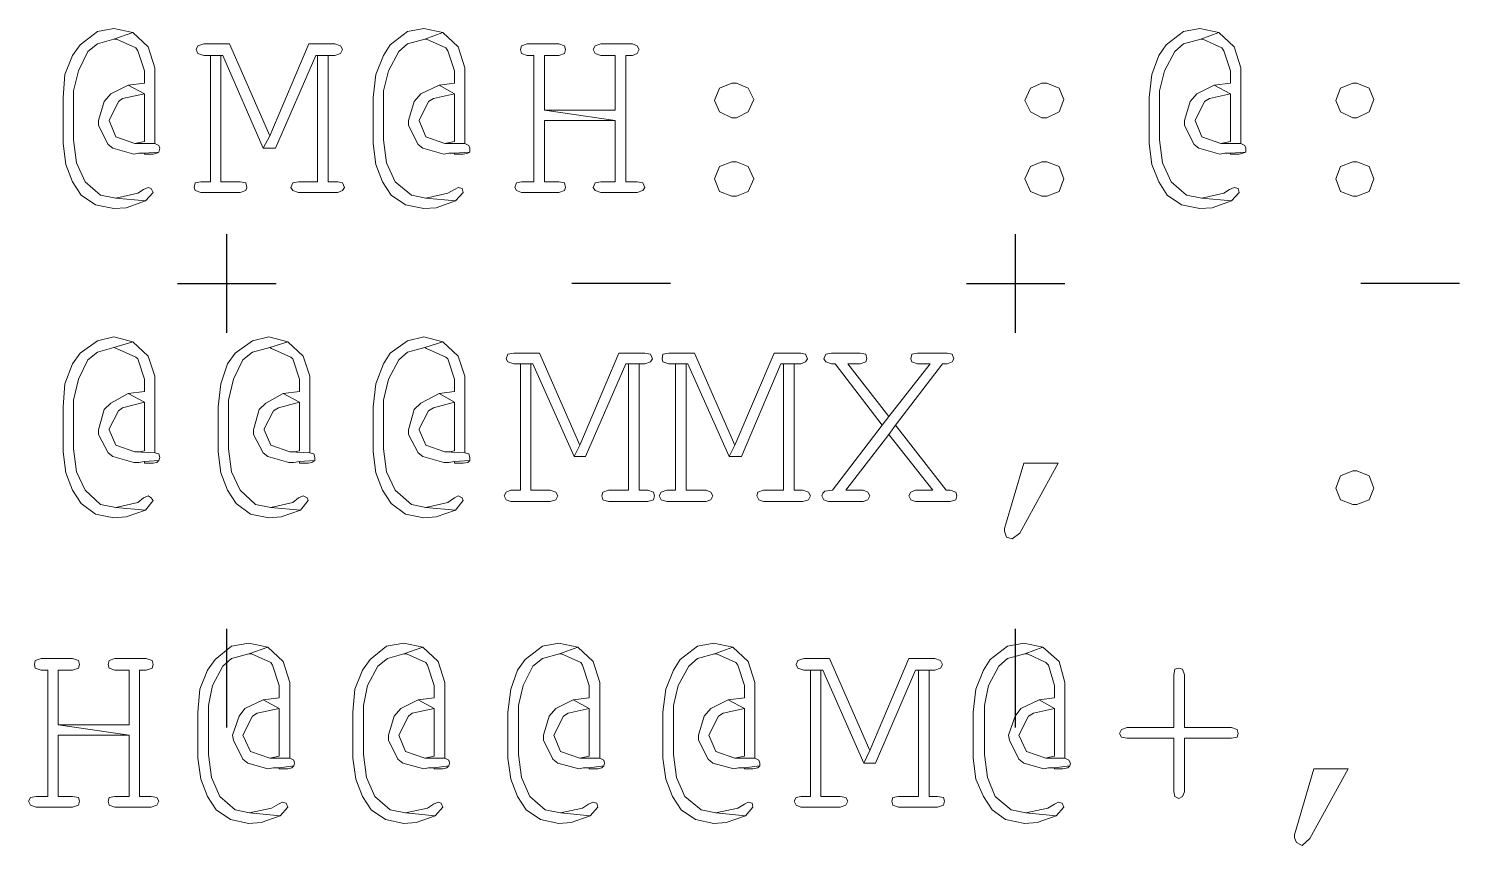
# Model space of a CAD drawing. Header units: inches. Extents: x -51 to 152, y -16 to 48.
# Drawn here: x -47.513 to -45.699, y -7.621 to -6.586 of the extents above; entities that cross this region are included whole.
import ezdxf

# ---------------------------------------------------------------- set-up
doc = ezdxf.new("R2010")
doc.units = ezdxf.units.IN
doc.header["$MEASUREMENT"] = 0

# ---------------------------------------------------------------- blocks, each defined once
blk = doc.blocks.new('PlusMinus')
at = {"color": 0}
for p, q in [((0, -0.0625), (0, 0.0625)), ((-0.0625, 0), (0.0625, 0)), ((0.5625, 0), (0.4375, 0)), ((0, -0.5625), (0, -0.4375))]:
    blk.add_line(p, q, dxfattribs=at)
blk = doc.blocks.new('logogog')
at = {"color": 1, "lineweight": 0}
for points in [[(-3.3887, 0.1905), (-3.4093, 0.1868), (-3.4311, 0.1698), (-3.4408, 0.1565), (-3.4505, 0.1322), (-3.4529, 0.1031), (-3.4529, 0.0497), (-3.4529, 0.0449), (-3.4493, 0.0182), (-3.4408, -0.0036), (-3.4299, -0.0206), (-3.4117, -0.0328), (-3.3887, -0.0376), (-3.3729, -0.0364), (-3.3486, -0.0279), (-3.3862, -0.0243), (-3.4056, -0.0206), (-3.425, -0.0036), (-3.436, 0.0206), (-3.4396, 0.0497), (-3.4396, 0.1019), (-3.4396, 0.1116), (-3.4335, 0.1371), (-3.4214, 0.1613), (-3.4093, 0.171), (-3.3887, 0.1771), (-3.3644, 0.1856)], [(-3.3644, 0.1856), (-3.3887, 0.1771), (-3.385, 0.1771), (-3.3608, 0.1662), (-3.3583, 0.1625), (-3.3498, 0.1371), (-3.3498, 0.1213), (-3.3705, 0.1189), (-3.3498, 0.108), (-3.3498, 0.0473), (-3.3559, 0.0461), (-3.362, 0.0449), (-3.3365, 0.0449), (-3.3365, 0.1371), (-3.3365, 0.1407), (-3.345, 0.1674)], [(-2.9956, 0.1905), (-3.0162, 0.1868), (-3.0381, 0.1698), (-3.0466, 0.1565), (-3.0563, 0.1322), (-3.0599, 0.1031), (-3.0599, 0.0497), (-3.0599, 0.0449), (-3.0563, 0.0182), (-3.0478, -0.0036), (-3.0369, -0.0206), (-3.0187, -0.0328), (-2.9956, -0.0376), (-2.9799, -0.0364), (-2.9556, -0.0279), (-2.9932, -0.0243), (-3.0114, -0.0206), (-3.032, -0.0036), (-3.0429, 0.0206), (-3.0466, 0.0497), (-3.0466, 0.1019), (-3.0466, 0.1116), (-3.0405, 0.1371), (-3.0272, 0.1613), (-3.0162, 0.171), (-2.9944, 0.1771), (-2.9714, 0.1856)], [(-2.9714, 0.1856), (-2.9944, 0.1771), (-2.992, 0.1771), (-2.9677, 0.1662), (-2.9653, 0.1625), (-2.9568, 0.1371), (-2.9568, 0.1213), (-2.9762, 0.1189), (-2.9568, 0.108), (-2.9568, 0.0473), (-2.9629, 0.0461), (-2.9689, 0.0449), (-2.9435, 0.0449), (-2.9435, 0.1371), (-2.9435, 0.1407), (-2.952, 0.1674)], [(-2.0118, 0.1905), (-2.0325, 0.1868), (-2.0543, 0.1698), (-2.064, 0.1565), (-2.0725, 0.1322), (-2.0761, 0.1031), (-2.0761, 0.0497), (-2.0761, 0.0449), (-2.0725, 0.0182), (-2.064, -0.0036), (-2.0531, -0.0206), (-2.0349, -0.0328), (-2.0118, -0.0376), (-1.9961, -0.0364), (-1.9718, -0.0279), (-2.0094, -0.0243), (-2.0288, -0.0206), (-2.0482, -0.0036), (-2.0591, 0.0206), (-2.0628, 0.0497), (-2.0628, 0.1019), (-2.0628, 0.1116), (-2.0567, 0.1371), (-2.0434, 0.1613), (-2.0325, 0.171), (-2.0106, 0.1771), (-1.9876, 0.1856)], [(-1.9876, 0.1856), (-2.0106, 0.1771), (-2.0082, 0.1771), (-1.9839, 0.1662), (-1.9815, 0.1625), (-1.973, 0.1371), (-1.973, 0.1213), (-1.9936, 0.1189), (-1.973, 0.108), (-1.973, 0.0473), (-1.9791, 0.0461), (-1.9851, 0.0449), (-1.9597, 0.0449), (-1.9597, 0.1371), (-1.9597, 0.1407), (-1.9682, 0.1674)], [(-3.2419, 0.171), (-3.2746, 0.171), (-3.2819, 0.1686), (-3.2843, 0.1638), (-3.2819, 0.1589), (-3.2746, 0.1565), (-3.2661, 0.1565), (-3.2504, 0.1565), (-3.1994, 0.0388), (-3.1909, 0.0546)], [(-3.1084, 0.171), (-3.1412, 0.171), (-3.1909, 0.0546), (-3.1994, 0.0388), (-3.1836, 0.0388), (-3.1327, 0.1565), (-3.1303, 0.1565), (-3.1169, 0.1565), (-3.1084, 0.1565), (-3.1012, 0.1589), (-3.0987, 0.1638), (-3.1012, 0.1686)], [(-2.8246, 0.171), (-2.8646, 0.171), (-2.8719, 0.1686), (-2.8731, 0.1638), (-2.8719, 0.1589), (-2.8646, 0.1565), (-2.8561, 0.1565), (-2.8561, -0.0036), (-2.8719, -0.0036), (-2.878, -0.0049), (-2.8804, -0.0109), (-2.878, -0.0146), (-2.8719, -0.017), (-2.8246, -0.017), (-2.8173, -0.0146), (-2.8161, -0.0109), (-2.8173, -0.0049), (-2.8246, -0.0036), (-2.8428, -0.0036), (-2.8428, 0.074), (-2.753, 0.074), (-2.8428, 0.0873), (-2.8428, 0.1565), (-2.8246, 0.1565), (-2.8173, 0.1589), (-2.8161, 0.1638), (-2.8173, 0.1686)], [(-2.7312, 0.171), (-2.7712, 0.171), (-2.7785, 0.1686), (-2.7809, 0.1638), (-2.7785, 0.1589), (-2.7712, 0.1565), (-2.753, 0.1565), (-2.753, 0.0873), (-2.8428, 0.0873), (-2.753, 0.074), (-2.753, -0.0036), (-2.7712, -0.0036), (-2.7785, -0.0049), (-2.7809, -0.0109), (-2.7785, -0.0146), (-2.7712, -0.017), (-2.7251, -0.017), (-2.7178, -0.0146), (-2.7154, -0.0109), (-2.7178, -0.0049), (-2.7251, -0.0036), (-2.7397, -0.0036), (-2.7397, 0.1565), (-2.7312, 0.1565), (-2.7251, 0.1589), (-2.7227, 0.1638), (-2.7251, 0.1686)], [(-3.2661, 0.1565), (-3.2661, -0.0036), (-3.2783, -0.0036), (-3.2855, -0.0049), (-3.2868, -0.0109), (-3.2855, -0.0146), (-3.2783, -0.017), (-3.2285, -0.017), (-3.2213, -0.0146), (-3.22, -0.0109), (-3.2213, -0.0049), (-3.2285, -0.0036), (-3.2528, -0.0036), (-3.2528, 0.1565), (-3.2504, 0.1565)], [(-3.1169, 0.1565), (-3.1303, 0.1565), (-3.1303, -0.0036), (-3.1545, -0.0036), (-3.1618, -0.0049), (-3.1642, -0.0109), (-3.1618, -0.0146), (-3.1545, -0.017), (-3.1048, -0.017), (-3.0987, -0.0146), (-3.0963, -0.0109), (-3.0987, -0.0049), (-3.1048, -0.0036), (-3.1169, -0.0036)], [(-3.3705, 0.1189), (-3.3923, 0.108), (-3.4008, 0.0983), (-3.4081, 0.074), (-3.4081, 0.0679), (-3.3959, 0.0437), (-3.3899, 0.0388), (-3.3632, 0.0315), (-3.3571, 0.0328), (-3.3498, 0.0328), (-3.3316, 0.034), (-3.3304, 0.0388), (-3.3316, 0.0425), (-3.3365, 0.0449), (-3.362, 0.0449), (-3.3862, 0.0534), (-3.3947, 0.074), (-3.3947, 0.074), (-3.3826, 0.0983), (-3.3777, 0.1019), (-3.3498, 0.108)], [(-2.9762, 0.1189), (-2.9993, 0.108), (-3.0078, 0.0983), (-3.015, 0.074), (-3.015, 0.0679), (-3.0029, 0.0437), (-2.9968, 0.0388), (-2.9702, 0.0315), (-2.9641, 0.0328), (-2.9568, 0.0328), (-2.9374, 0.034), (-2.9374, 0.0388), (-2.9386, 0.0425), (-2.9435, 0.0449), (-2.9689, 0.0449), (-2.9932, 0.0534), (-3.0017, 0.074), (-3.0017, 0.074), (-2.9896, 0.0983), (-2.9835, 0.1019), (-2.9568, 0.108)], [(-2.599, 0.1213), (-2.605, 0.1213), (-2.6208, 0.1152), (-2.6269, 0.0995), (-2.6208, 0.0849), (-2.605, 0.0776), (-2.599, 0.0776), (-2.5844, 0.0849), (-2.5771, 0.1007), (-2.5844, 0.1152)], [(-2.2059, 0.1213), (-2.212, 0.1213), (-2.2265, 0.1152), (-2.2338, 0.0995), (-2.2265, 0.0849), (-2.212, 0.0776), (-2.2059, 0.0776), (-2.1902, 0.0849), (-2.1841, 0.1007), (-2.1902, 0.1152)], [(-1.9936, 0.1189), (-2.0155, 0.108), (-2.024, 0.0983), (-2.0312, 0.074), (-2.0312, 0.0679), (-2.0191, 0.0437), (-2.013, 0.0388), (-1.9864, 0.0315), (-1.9803, 0.0328), (-1.973, 0.0328), (-1.9536, 0.034), (-1.9536, 0.0388), (-1.9548, 0.0425), (-1.9597, 0.0449), (-1.9851, 0.0449), (-2.0094, 0.0534), (-2.0179, 0.074), (-2.0179, 0.074), (-2.0058, 0.0983), (-1.9997, 0.1019), (-1.973, 0.108)], [(-1.8129, 0.1213), (-1.8177, 0.1213), (-1.8335, 0.1152), (-1.8396, 0.0995), (-1.8335, 0.0849), (-1.8177, 0.0776), (-1.8129, 0.0776), (-1.7971, 0.0849), (-1.7911, 0.1007), (-1.7971, 0.1152)], [(-3.3316, 0.034), (-3.3498, 0.0328), (-3.3498, 0.0315), (-3.3389, 0.0315), (-3.3341, 0.0328)], [(-2.9374, 0.034), (-2.9568, 0.0328), (-2.9568, 0.0315), (-2.9459, 0.0315), (-2.9398, 0.0328)], [(-2.599, 0.0218), (-2.605, 0.0218), (-2.6208, 0.0158), (-2.6269, 0), (-2.6208, -0.0158), (-2.605, -0.0218), (-2.599, -0.0218), (-2.5844, -0.0158), (-2.5771, 0), (-2.5844, 0.0158)], [(-2.2059, 0.0218), (-2.212, 0.0218), (-2.2265, 0.0158), (-2.2338, 0), (-2.2265, -0.0158), (-2.212, -0.0218), (-2.2059, -0.0218), (-2.1902, -0.0158), (-2.1841, 0), (-2.1902, 0.0158)], [(-1.9536, 0.034), (-1.973, 0.0328), (-1.973, 0.0315), (-1.9621, 0.0315), (-1.9572, 0.0328)], [(-1.8129, 0.0218), (-1.8177, 0.0218), (-1.8335, 0.0158), (-1.8396, 0), (-1.8335, -0.0158), (-1.8177, -0.0218), (-1.8129, -0.0218), (-1.7971, -0.0158), (-1.7911, 0), (-1.7971, 0.0158)], [(-3.345, -0.0109), (-3.3511, -0.0133), (-3.3583, -0.0182), (-3.3862, -0.0243), (-3.3486, -0.0279), (-3.3389, -0.017), (-3.3413, -0.0121)], [(-2.952, -0.0109), (-2.9568, -0.0133), (-2.9653, -0.0182), (-2.9932, -0.0243), (-2.9556, -0.0279), (-2.9459, -0.017), (-2.9471, -0.0121)], [(-1.9682, -0.0109), (-1.9742, -0.0133), (-1.9815, -0.0182), (-2.0094, -0.0243), (-1.9718, -0.0279), (-1.9621, -0.017), (-1.9633, -0.0121)], [(-3.3887, -0.2002), (-3.4093, -0.205), (-3.4311, -0.2208), (-3.4408, -0.2341), (-3.4505, -0.2596), (-3.4529, -0.2887), (-3.4529, -0.3421), (-3.4529, -0.3457), (-3.4493, -0.3724), (-3.4408, -0.3942), (-3.4299, -0.4112), (-3.4117, -0.4246), (-3.3887, -0.4294), (-3.3729, -0.4282), (-3.3486, -0.4197), (-3.3862, -0.4161), (-3.4056, -0.4124), (-3.425, -0.3942), (-3.436, -0.3712), (-3.4396, -0.3421), (-3.4396, -0.2887), (-3.4396, -0.2802), (-3.4335, -0.2535), (-3.4214, -0.2293), (-3.4093, -0.2196), (-3.3887, -0.2135), (-3.3644, -0.2062)], [(-3.3644, -0.2062), (-3.3887, -0.2135), (-3.385, -0.2147), (-3.3608, -0.2256), (-3.3583, -0.2281), (-3.3498, -0.2535), (-3.3498, -0.2693), (-3.3705, -0.2717), (-3.3498, -0.2826), (-3.3498, -0.3445), (-3.3559, -0.3457), (-3.362, -0.3457), (-3.3365, -0.3469), (-3.3365, -0.2535), (-3.3365, -0.2499), (-3.345, -0.2244)], [(-3.1921, -0.2002), (-3.2128, -0.205), (-3.2346, -0.2208), (-3.2443, -0.2341), (-3.2528, -0.2596), (-3.2564, -0.2887), (-3.2564, -0.3421), (-3.2564, -0.3457), (-3.2528, -0.3724), (-3.2443, -0.3942), (-3.2334, -0.4112), (-3.2152, -0.4246), (-3.1921, -0.4294), (-3.1764, -0.4282), (-3.1521, -0.4197), (-3.1897, -0.4161), (-3.2091, -0.4124), (-3.2285, -0.3942), (-3.2394, -0.3712), (-3.2431, -0.3421), (-3.2431, -0.2887), (-3.2431, -0.2802), (-3.237, -0.2535), (-3.2249, -0.2293), (-3.2128, -0.2196), (-3.1909, -0.2135), (-3.1679, -0.2062)], [(-3.1679, -0.2062), (-3.1909, -0.2135), (-3.1885, -0.2147), (-3.1642, -0.2256), (-3.1618, -0.2281), (-3.1533, -0.2535), (-3.1533, -0.2693), (-3.1739, -0.2717), (-3.1533, -0.2826), (-3.1533, -0.3445), (-3.1594, -0.3457), (-3.1655, -0.3457), (-3.14, -0.3469), (-3.14, -0.2535), (-3.14, -0.2499), (-3.1485, -0.2244)], [(-2.9956, -0.2002), (-3.0162, -0.205), (-3.0381, -0.2208), (-3.0466, -0.2341), (-3.0563, -0.2596), (-3.0599, -0.2887), (-3.0599, -0.3421), (-3.0599, -0.3457), (-3.0563, -0.3724), (-3.0478, -0.3942), (-3.0369, -0.4112), (-3.0187, -0.4246), (-2.9956, -0.4294), (-2.9799, -0.4282), (-2.9556, -0.4197), (-2.9932, -0.4161), (-3.0114, -0.4124), (-3.032, -0.3942), (-3.0429, -0.3712), (-3.0466, -0.3421), (-3.0466, -0.2887), (-3.0466, -0.2802), (-3.0405, -0.2535), (-3.0272, -0.2293), (-3.0162, -0.2196), (-2.9944, -0.2135), (-2.9714, -0.2062)], [(-2.9714, -0.2062), (-2.9944, -0.2135), (-2.992, -0.2147), (-2.9677, -0.2256), (-2.9653, -0.2281), (-2.9568, -0.2535), (-2.9568, -0.2693), (-2.9762, -0.2717), (-2.9568, -0.2826), (-2.9568, -0.3445), (-2.9629, -0.3457), (-2.9689, -0.3457), (-2.9435, -0.3469), (-2.9435, -0.2535), (-2.9435, -0.2499), (-2.952, -0.2244)], [(-2.8731, -0.2341), (-2.8731, -0.3942), (-2.8852, -0.3942), (-2.8913, -0.3967), (-2.8937, -0.4015), (-2.8913, -0.4064), (-2.8852, -0.4088), (-2.8355, -0.4088), (-2.8282, -0.4064), (-2.8258, -0.4015), (-2.8282, -0.3967), (-2.8355, -0.3942), (-2.8598, -0.3942), (-2.8598, -0.2341), (-2.8573, -0.2341)], [(-2.8488, -0.2208), (-2.8816, -0.2208), (-2.8889, -0.222), (-2.8913, -0.2281), (-2.8889, -0.2317), (-2.8816, -0.2341), (-2.8731, -0.2341), (-2.8573, -0.2341), (-2.8052, -0.3518), (-2.7979, -0.3372)], [(-2.7154, -0.2208), (-2.7482, -0.2208), (-2.7979, -0.3372), (-2.8052, -0.3518), (-2.7906, -0.3518), (-2.7397, -0.2341), (-2.736, -0.2341), (-2.7227, -0.2341), (-2.7154, -0.2341), (-2.7081, -0.2317), (-2.7057, -0.2281), (-2.7081, -0.222)], [(-2.7227, -0.2341), (-2.736, -0.2341), (-2.736, -0.3942), (-2.7615, -0.3942), (-2.7688, -0.3967), (-2.77, -0.4015), (-2.7688, -0.4064), (-2.7615, -0.4088), (-2.7118, -0.4088), (-2.7045, -0.4064), (-2.7033, -0.4015), (-2.7045, -0.3967), (-2.7118, -0.3942), (-2.7227, -0.3942)], [(-2.6766, -0.2341), (-2.6766, -0.3942), (-2.6875, -0.3942), (-2.6948, -0.3967), (-2.6972, -0.4015), (-2.6948, -0.4064), (-2.6875, -0.4088), (-2.6378, -0.4088), (-2.6317, -0.4064), (-2.6293, -0.4015), (-2.6317, -0.3967), (-2.6378, -0.3942), (-2.6632, -0.3942), (-2.6632, -0.2341), (-2.6608, -0.2341)], [(-2.6523, -0.2208), (-2.6851, -0.2208), (-2.6924, -0.222), (-2.6936, -0.2281), (-2.6924, -0.2317), (-2.6851, -0.2341), (-2.6766, -0.2341), (-2.6608, -0.2341), (-2.6087, -0.3518), (-2.6014, -0.3372)], [(-2.5177, -0.2208), (-2.5516, -0.2208), (-2.6014, -0.3372), (-2.6087, -0.3518), (-2.5929, -0.3518), (-2.5432, -0.2341), (-2.5395, -0.2341), (-2.5262, -0.2341), (-2.5177, -0.2341), (-2.5116, -0.2317), (-2.5092, -0.2281), (-2.5116, -0.222)], [(-2.5262, -0.2341), (-2.5395, -0.2341), (-2.5395, -0.3942), (-2.565, -0.3942), (-2.5723, -0.3967), (-2.5735, -0.4015), (-2.5711, -0.4064), (-2.565, -0.4088), (-2.5153, -0.4088), (-2.508, -0.4064), (-2.5055, -0.4015), (-2.508, -0.3967), (-2.5153, -0.3942), (-2.5262, -0.3942)], [(-2.3321, -0.2208), (-2.3697, -0.2208), (-2.377, -0.222), (-2.3782, -0.2281), (-2.377, -0.2317), (-2.3697, -0.2341), (-2.3539, -0.2341), (-2.4061, -0.3008), (-2.4146, -0.3118), (-2.4776, -0.3942), (-2.4874, -0.3955), (-2.4898, -0.3979), (-2.491, -0.4015), (-2.4886, -0.4064), (-2.4825, -0.4088), (-2.4388, -0.4088), (-2.4328, -0.4064), (-2.4303, -0.4015), (-2.4328, -0.3967), (-2.4388, -0.3942), (-2.4607, -0.3942), (-2.4061, -0.3239), (-2.3976, -0.3118), (-2.3381, -0.2341), (-2.3321, -0.2341), (-2.326, -0.2317), (-2.3236, -0.2281), (-2.326, -0.222)], [(-2.4425, -0.2208), (-2.4789, -0.2208), (-2.4861, -0.222), (-2.4886, -0.2281), (-2.4861, -0.2317), (-2.4789, -0.2341), (-2.474, -0.2341), (-2.4146, -0.3118), (-2.4061, -0.3008), (-2.4582, -0.2341), (-2.4425, -0.2341), (-2.4352, -0.2317), (-2.434, -0.2281), (-2.4352, -0.222)], [(-3.3705, -0.2717), (-3.3923, -0.2839), (-3.4008, -0.2923), (-3.4081, -0.3178), (-3.4081, -0.3239), (-3.3959, -0.3469), (-3.3899, -0.3518), (-3.3632, -0.3591), (-3.3571, -0.3591), (-3.3498, -0.3579), (-3.3316, -0.3566), (-3.3304, -0.353), (-3.3316, -0.3481), (-3.3365, -0.3469), (-3.362, -0.3457), (-3.3862, -0.3372), (-3.3947, -0.3178), (-3.3947, -0.3166), (-3.3826, -0.2936), (-3.3777, -0.2899), (-3.3498, -0.2826)], [(-3.1739, -0.2717), (-3.1958, -0.2839), (-3.2043, -0.2923), (-3.2115, -0.3178), (-3.2115, -0.3239), (-3.1994, -0.3469), (-3.1934, -0.3518), (-3.1667, -0.3591), (-3.1606, -0.3591), (-3.1533, -0.3579), (-3.1339, -0.3566), (-3.1339, -0.353), (-3.1351, -0.3481), (-3.14, -0.3469), (-3.1655, -0.3457), (-3.1897, -0.3372), (-3.1982, -0.3178), (-3.1982, -0.3166), (-3.1861, -0.2936), (-3.18, -0.2899), (-3.1533, -0.2826)], [(-2.9762, -0.2717), (-2.9993, -0.2839), (-3.0078, -0.2923), (-3.015, -0.3178), (-3.015, -0.3239), (-3.0029, -0.3469), (-2.9968, -0.3518), (-2.9702, -0.3591), (-2.9641, -0.3591), (-2.9568, -0.3579), (-2.9374, -0.3566), (-2.9374, -0.353), (-2.9386, -0.3481), (-2.9435, -0.3469), (-2.9689, -0.3457), (-2.9932, -0.3372), (-3.0017, -0.3178), (-3.0017, -0.3166), (-2.9896, -0.2936), (-2.9835, -0.2899), (-2.9568, -0.2826)], [(-2.3976, -0.3118), (-2.4061, -0.3239), (-2.3503, -0.3942), (-2.3721, -0.3942), (-2.3782, -0.3967), (-2.3806, -0.4015), (-2.3782, -0.4064), (-2.3721, -0.4088), (-2.3284, -0.4088), (-2.3212, -0.4064), (-2.32, -0.4015), (-2.3212, -0.3967), (-2.3284, -0.3942), (-2.3333, -0.3942)], [(-3.3316, -0.3566), (-3.3498, -0.3579), (-3.3498, -0.3603), (-3.3389, -0.3603), (-3.3341, -0.3591)], [(-3.1339, -0.3566), (-3.1533, -0.3579), (-3.1533, -0.3603), (-3.1424, -0.3603), (-3.1376, -0.3591)], [(-2.9374, -0.3566), (-2.9568, -0.3579), (-2.9568, -0.3603), (-2.9459, -0.3603), (-2.9398, -0.3591)], [(-2.235, -0.3603), (-2.1914, -0.3603), (-2.2399, -0.4488), (-2.2496, -0.4561), (-2.2496, -0.4561), (-2.2569, -0.4537), (-2.2569, -0.4537), (-2.2593, -0.4464), (-2.2593, -0.4464), (-2.2593, -0.4428), (-2.2593, -0.4428), (-2.235, -0.3603)], [(-1.8177, -0.37), (-1.8129, -0.37), (-1.7971, -0.376), (-1.7971, -0.376), (-1.7911, -0.3918), (-1.7911, -0.3918), (-1.7971, -0.4064), (-1.7971, -0.4064), (-1.8129, -0.4124), (-1.8129, -0.4124), (-1.8177, -0.4124), (-1.8335, -0.4064), (-1.8335, -0.4064), (-1.8396, -0.3918), (-1.8396, -0.3918), (-1.8335, -0.376), (-1.8335, -0.376), (-1.8177, -0.37), (-1.8177, -0.37), (-1.8177, -0.37)], [(-3.345, -0.4015), (-3.3511, -0.4039), (-3.3583, -0.41), (-3.3862, -0.4161), (-3.3486, -0.4197), (-3.3389, -0.4076), (-3.3413, -0.4039)], [(-3.1485, -0.4015), (-3.1545, -0.4039), (-3.1618, -0.41), (-3.1897, -0.4161), (-3.1521, -0.4197), (-3.1424, -0.4076), (-3.1436, -0.4039)], [(-2.952, -0.4015), (-2.9568, -0.4039), (-2.9653, -0.41), (-2.9932, -0.4161), (-2.9556, -0.4197), (-2.9459, -0.4076), (-2.9471, -0.4039)], [(-3.2176, -0.5883), (-3.2394, -0.592), (-3.2601, -0.609), (-3.2698, -0.6223), (-3.2795, -0.6466), (-3.2819, -0.6757), (-3.2819, -0.729), (-3.2819, -0.7339), (-3.2783, -0.7606), (-3.2698, -0.7824), (-3.2589, -0.7994), (-3.2407, -0.8115), (-3.2176, -0.8164), (-3.2018, -0.8152), (-3.1776, -0.8067), (-3.2164, -0.803), (-3.2346, -0.7994), (-3.254, -0.7824), (-3.2649, -0.7582), (-3.2686, -0.729), (-3.2686, -0.6769), (-3.2686, -0.6672), (-3.2637, -0.6417), (-3.2504, -0.6174), (-3.2394, -0.6077), (-3.2176, -0.6017), (-3.1934, -0.5932)], [(-3.1934, -0.5932), (-3.2176, -0.6017), (-3.214, -0.6017), (-3.1897, -0.6126), (-3.1873, -0.6162), (-3.1788, -0.6417), (-3.1788, -0.6575), (-3.1994, -0.6599), (-3.1788, -0.6708), (-3.1788, -0.7315), (-3.1849, -0.7327), (-3.1909, -0.7339), (-3.1655, -0.7339), (-3.1655, -0.6417), (-3.1655, -0.6381), (-3.1739, -0.6114)], [(-3.0211, -0.5883), (-3.0429, -0.592), (-3.0636, -0.609), (-3.0733, -0.6223), (-3.083, -0.6466), (-3.0854, -0.6757), (-3.0854, -0.729), (-3.0854, -0.7339), (-3.0818, -0.7606), (-3.0733, -0.7824), (-3.0623, -0.7994), (-3.0441, -0.8115), (-3.0211, -0.8164), (-3.0053, -0.8152), (-2.9811, -0.8067), (-3.0187, -0.803), (-3.0381, -0.7994), (-3.0575, -0.7824), (-3.0684, -0.7582), (-3.072, -0.729), (-3.072, -0.6769), (-3.072, -0.6672), (-3.0672, -0.6417), (-3.0539, -0.6174), (-3.0417, -0.6077), (-3.0211, -0.6017), (-2.9968, -0.5932)], [(-2.9968, -0.5932), (-3.0211, -0.6017), (-3.0175, -0.6017), (-2.9932, -0.6126), (-2.9908, -0.6162), (-2.9823, -0.6417), (-2.9823, -0.6575), (-3.0029, -0.6599), (-2.9823, -0.6708), (-2.9823, -0.7315), (-2.9883, -0.7327), (-2.9944, -0.7339), (-2.9689, -0.7339), (-2.9689, -0.6417), (-2.9689, -0.6381), (-2.9774, -0.6114)], [(-2.8246, -0.5883), (-2.8452, -0.592), (-2.867, -0.609), (-2.8767, -0.6223), (-2.8852, -0.6466), (-2.8889, -0.6757), (-2.8889, -0.729), (-2.8889, -0.7339), (-2.8852, -0.7606), (-2.8767, -0.7824), (-2.8658, -0.7994), (-2.8476, -0.8115), (-2.8246, -0.8164), (-2.8088, -0.8152), (-2.7846, -0.8067), (-2.8222, -0.803), (-2.8416, -0.7994), (-2.861, -0.7824), (-2.8719, -0.7582), (-2.8755, -0.729), (-2.8755, -0.6769), (-2.8755, -0.6672), (-2.8695, -0.6417), (-2.8573, -0.6174), (-2.8452, -0.6077), (-2.8234, -0.6017), (-2.8003, -0.5932)], [(-2.8003, -0.5932), (-2.8234, -0.6017), (-2.8209, -0.6017), (-2.7967, -0.6126), (-2.7943, -0.6162), (-2.7858, -0.6417), (-2.7858, -0.6575), (-2.8064, -0.6599), (-2.7858, -0.6708), (-2.7858, -0.7315), (-2.7918, -0.7327), (-2.7979, -0.7339), (-2.7724, -0.7339), (-2.7724, -0.6417), (-2.7724, -0.6381), (-2.7809, -0.6114)], [(-2.6281, -0.5883), (-2.6487, -0.592), (-2.6705, -0.609), (-2.679, -0.6223), (-2.6887, -0.6466), (-2.6924, -0.6757), (-2.6924, -0.729), (-2.6924, -0.7339), (-2.6887, -0.7606), (-2.6802, -0.7824), (-2.6693, -0.7994), (-2.6511, -0.8115), (-2.6281, -0.8164), (-2.6123, -0.8152), (-2.588, -0.8067), (-2.6256, -0.803), (-2.6438, -0.7994), (-2.6645, -0.7824), (-2.6754, -0.7582), (-2.679, -0.729), (-2.679, -0.6769), (-2.679, -0.6672), (-2.673, -0.6417), (-2.6596, -0.6174), (-2.6487, -0.6077), (-2.6269, -0.6017), (-2.6038, -0.5932)], [(-2.6038, -0.5932), (-2.6269, -0.6017), (-2.6244, -0.6017), (-2.6002, -0.6126), (-2.5977, -0.6162), (-2.5892, -0.6417), (-2.5892, -0.6575), (-2.6099, -0.6599), (-2.5892, -0.6708), (-2.5892, -0.7315), (-2.5953, -0.7327), (-2.6014, -0.7339), (-2.5759, -0.7339), (-2.5759, -0.6417), (-2.5759, -0.6381), (-2.5844, -0.6114)], [(-2.235, -0.5883), (-2.2557, -0.592), (-2.2775, -0.609), (-2.286, -0.6223), (-2.2957, -0.6466), (-2.2993, -0.6757), (-2.2993, -0.729), (-2.2993, -0.7339), (-2.2957, -0.7606), (-2.286, -0.7824), (-2.2751, -0.7994), (-2.2581, -0.8115), (-2.2338, -0.8164), (-2.2181, -0.8152), (-2.1938, -0.8067), (-2.2326, -0.803), (-2.2508, -0.7994), (-2.2714, -0.7824), (-2.2811, -0.7582), (-2.2848, -0.729), (-2.2848, -0.6769), (-2.2848, -0.6672), (-2.2799, -0.6417), (-2.2666, -0.6174), (-2.2557, -0.6077), (-2.2338, -0.6017), (-2.2108, -0.5932)], [(-2.2108, -0.5932), (-2.2338, -0.6017), (-2.2302, -0.6017), (-2.2071, -0.6126), (-2.2035, -0.6162), (-2.1962, -0.6417), (-2.1962, -0.6575), (-2.2156, -0.6599), (-2.1962, -0.6708), (-2.1962, -0.7315), (-2.2023, -0.7327), (-2.2071, -0.7339), (-2.1829, -0.7339), (-2.1829, -0.6417), (-2.1829, -0.6381), (-2.1902, -0.6114)], [(-3.4408, -0.6077), (-3.4808, -0.6077), (-3.4881, -0.6102), (-3.4893, -0.615), (-3.4881, -0.6199), (-3.4808, -0.6223), (-3.4724, -0.6223), (-3.4724, -0.7824), (-3.4869, -0.7824), (-3.4942, -0.7836), (-3.4966, -0.7885), (-3.4942, -0.7933), (-3.4869, -0.7958), (-3.4408, -0.7958), (-3.4335, -0.7933), (-3.4323, -0.7885), (-3.4335, -0.7836), (-3.4408, -0.7824), (-3.459, -0.7824), (-3.459, -0.7048), (-3.3692, -0.7048), (-3.459, -0.6914), (-3.459, -0.6223), (-3.4408, -0.6223), (-3.4335, -0.6199), (-3.4323, -0.615), (-3.4335, -0.6102)], [(-3.3474, -0.6077), (-3.3874, -0.6077), (-3.3947, -0.6102), (-3.3959, -0.615), (-3.3947, -0.6199), (-3.3874, -0.6223), (-3.3692, -0.6223), (-3.3692, -0.6914), (-3.459, -0.6914), (-3.3692, -0.7048), (-3.3692, -0.7824), (-3.3874, -0.7824), (-3.3947, -0.7836), (-3.3959, -0.7885), (-3.3947, -0.7933), (-3.3874, -0.7958), (-3.3413, -0.7958), (-3.3341, -0.7933), (-3.3316, -0.7885), (-3.3341, -0.7836), (-3.3413, -0.7824), (-3.3559, -0.7824), (-3.3559, -0.6223), (-3.3474, -0.6223), (-3.3401, -0.6199), (-3.3389, -0.615), (-3.3401, -0.6102)], [(-2.4813, -0.6077), (-2.514, -0.6077), (-2.5213, -0.6102), (-2.5237, -0.615), (-2.5213, -0.6199), (-2.514, -0.6223), (-2.5055, -0.6223), (-2.4898, -0.6223), (-2.4376, -0.74), (-2.4303, -0.7242)], [(-2.3479, -0.6077), (-2.3806, -0.6077), (-2.4303, -0.7242), (-2.4376, -0.74), (-2.4231, -0.74), (-2.3721, -0.6223), (-2.3685, -0.6223), (-2.3551, -0.6223), (-2.3479, -0.6223), (-2.3406, -0.6199), (-2.3381, -0.615), (-2.3406, -0.6102)], [(-2.5055, -0.6223), (-2.5055, -0.7824), (-2.5177, -0.7824), (-2.5237, -0.7836), (-2.5262, -0.7885), (-2.5237, -0.7933), (-2.5177, -0.7958), (-2.4679, -0.7958), (-2.4607, -0.7933), (-2.4582, -0.7885), (-2.4607, -0.7836), (-2.4679, -0.7824), (-2.4922, -0.7824), (-2.4922, -0.6223), (-2.4898, -0.6223)], [(-2.3551, -0.6223), (-2.3685, -0.6223), (-2.3685, -0.7824), (-2.3939, -0.7824), (-2.4012, -0.7836), (-2.4024, -0.7885), (-2.4012, -0.7933), (-2.3939, -0.7958), (-2.3442, -0.7958), (-2.3369, -0.7933), (-2.3357, -0.7885), (-2.3369, -0.7836), (-2.3442, -0.7824), (-2.3551, -0.7824)], [(-2.0385, -0.6199), (-2.0434, -0.6211), (-2.0446, -0.6284), (-2.0446, -0.6951), (-2.104, -0.6951), (-2.1113, -0.6975), (-2.1137, -0.7024), (-2.1113, -0.7072), (-2.104, -0.7084), (-2.0446, -0.7084), (-2.0446, -0.7764), (-2.0434, -0.7824), (-2.0385, -0.7848), (-2.0337, -0.7824), (-2.0312, -0.7764), (-2.0312, -0.7084), (-1.9718, -0.7084), (-1.9645, -0.7072), (-1.9633, -0.7024), (-1.9645, -0.6975), (-1.9718, -0.6951), (-2.0312, -0.6951), (-2.0312, -0.6284), (-2.0337, -0.6211)], [(-3.1994, -0.6599), (-3.2225, -0.6708), (-3.2297, -0.6805), (-3.2382, -0.7048), (-3.237, -0.7109), (-3.2249, -0.7351), (-3.2188, -0.74), (-3.1934, -0.7472), (-3.1861, -0.746), (-3.1788, -0.746), (-3.1606, -0.7436), (-3.1594, -0.74), (-3.1606, -0.7363), (-3.1655, -0.7339), (-3.1909, -0.7339), (-3.2152, -0.7254), (-3.2249, -0.7048), (-3.2249, -0.7048), (-3.2128, -0.6805), (-3.2067, -0.6769), (-3.1788, -0.6708)], [(-3.0029, -0.6599), (-3.0247, -0.6708), (-3.0332, -0.6805), (-3.0405, -0.7048), (-3.0405, -0.7109), (-3.0284, -0.7351), (-3.0223, -0.74), (-2.9956, -0.7472), (-2.9896, -0.746), (-2.9823, -0.746), (-2.9641, -0.7436), (-2.9629, -0.74), (-2.9641, -0.7363), (-2.9689, -0.7339), (-2.9944, -0.7339), (-3.0187, -0.7254), (-3.0272, -0.7048), (-3.0272, -0.7048), (-3.015, -0.6805), (-3.0102, -0.6769), (-2.9823, -0.6708)], [(-2.8064, -0.6599), (-2.8282, -0.6708), (-2.8367, -0.6805), (-2.844, -0.7048), (-2.844, -0.7109), (-2.8319, -0.7351), (-2.8258, -0.74), (-2.7991, -0.7472), (-2.793, -0.746), (-2.7858, -0.746), (-2.7676, -0.7436), (-2.7664, -0.74), (-2.7676, -0.7363), (-2.7724, -0.7339), (-2.7979, -0.7339), (-2.8222, -0.7254), (-2.8306, -0.7048), (-2.8306, -0.7048), (-2.8185, -0.6805), (-2.8125, -0.6769), (-2.7858, -0.6708)], [(-2.6099, -0.6599), (-2.6317, -0.6708), (-2.6402, -0.6805), (-2.6475, -0.7048), (-2.6475, -0.7109), (-2.6353, -0.7351), (-2.6293, -0.74), (-2.6026, -0.7472), (-2.5965, -0.746), (-2.5892, -0.746), (-2.5698, -0.7436), (-2.5698, -0.74), (-2.5711, -0.7363), (-2.5759, -0.7339), (-2.6014, -0.7339), (-2.6256, -0.7254), (-2.6341, -0.7048), (-2.6341, -0.7048), (-2.622, -0.6805), (-2.6159, -0.6769), (-2.5892, -0.6708)], [(-2.2156, -0.6599), (-2.2387, -0.6708), (-2.246, -0.6805), (-2.2544, -0.7048), (-2.2532, -0.7109), (-2.2411, -0.7351), (-2.235, -0.74), (-2.2096, -0.7472), (-2.2035, -0.746), (-2.1962, -0.746), (-2.1768, -0.7436), (-2.1756, -0.74), (-2.178, -0.7363), (-2.1829, -0.7339), (-2.2071, -0.7339), (-2.2314, -0.7254), (-2.2411, -0.7048), (-2.2411, -0.7048), (-2.229, -0.6805), (-2.2229, -0.6769), (-2.1962, -0.6708)], [(-3.1606, -0.7436), (-3.1788, -0.746), (-3.1788, -0.7472), (-3.1679, -0.7472), (-3.163, -0.746)], [(-2.9641, -0.7436), (-2.9823, -0.746), (-2.9823, -0.7472), (-2.9714, -0.7472), (-2.9665, -0.746)], [(-2.7676, -0.7436), (-2.7858, -0.746), (-2.7858, -0.7472), (-2.7748, -0.7472), (-2.77, -0.746)], [(-2.5698, -0.7436), (-2.5892, -0.746), (-2.5892, -0.7472), (-2.5783, -0.7472), (-2.5723, -0.746)], [(-2.1768, -0.7436), (-2.1962, -0.746), (-2.1962, -0.7472), (-2.1853, -0.7472), (-2.1792, -0.746)], [(-1.8675, -0.7472), (-1.8238, -0.7472), (-1.8723, -0.8358), (-1.882, -0.8443), (-1.882, -0.8443), (-1.8893, -0.8406), (-1.8893, -0.8406), (-1.8917, -0.8346), (-1.8917, -0.8346), (-1.8917, -0.8309), (-1.8917, -0.8309), (-1.8675, -0.7472)], [(-3.1752, -0.7897), (-3.18, -0.7921), (-3.1885, -0.797), (-3.2164, -0.803), (-3.1776, -0.8067), (-3.1679, -0.7958), (-3.1703, -0.7909)], [(-2.9774, -0.7897), (-2.9835, -0.7921), (-2.9908, -0.797), (-3.0187, -0.803), (-2.9811, -0.8067), (-2.9714, -0.7958), (-2.9738, -0.7909)], [(-2.7809, -0.7897), (-2.787, -0.7921), (-2.7943, -0.797), (-2.8222, -0.803), (-2.7846, -0.8067), (-2.7748, -0.7958), (-2.7761, -0.7909)], [(-2.5844, -0.7897), (-2.5892, -0.7921), (-2.5977, -0.797), (-2.6256, -0.803), (-2.588, -0.8067), (-2.5783, -0.7958), (-2.5795, -0.7909)], [(-2.1914, -0.7897), (-2.1962, -0.7921), (-2.2047, -0.797), (-2.2326, -0.803), (-2.1938, -0.8067), (-2.1841, -0.7958), (-2.1865, -0.7909)]]:
    blk.add_lwpolyline(points, close=True, dxfattribs=at)

msp = doc.modelspace()

# ---------------------------------------------------------------- block references
at = {"color": 0}
msp.add_blockref('logogog', (-44.016, -6.7762), dxfattribs=at)
at = {"color": 1}
for p in [(-47.2613, -6.9088), (-46.2613, -6.9088)]:
    msp.add_blockref('PlusMinus', p, dxfattribs=at)

doc.saveas('drawing.dxf')
